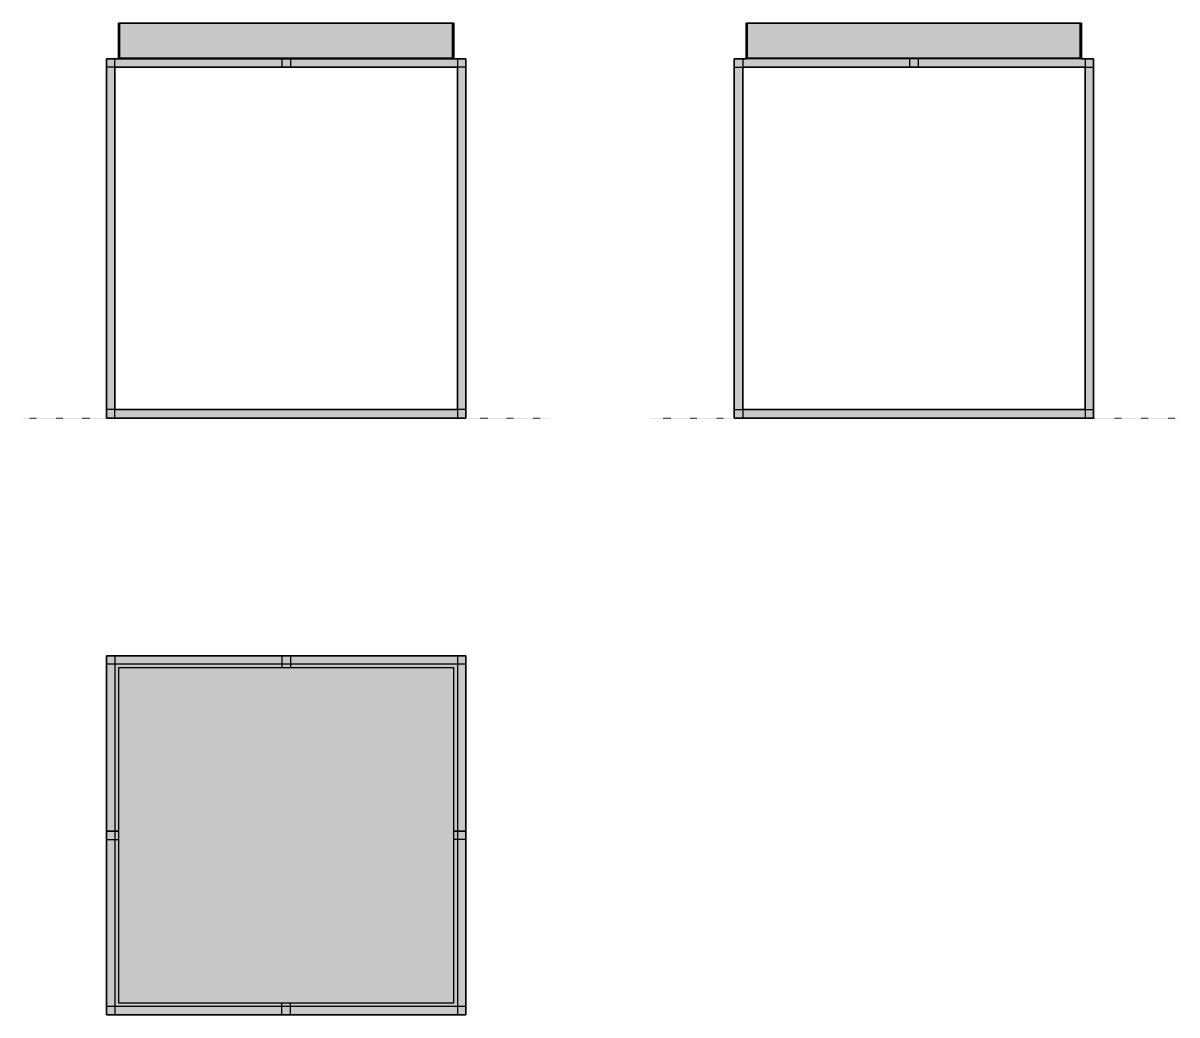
# Model space of a CAD drawing. Header units: millimetres. Extents: x 0 to 1285, y -665 to 440.
import ezdxf

# ---------------------------------------------------------------- set-up
doc = ezdxf.new("R2010")
doc.units = ezdxf.units.MM
doc.linetypes.add('Dots', pattern=[1, 0, -1])
doc.layers.add('Blocks', color=7, linetype='Continuous')
doc.layers.add('Blocks$Fill', color=7, linetype='Continuous', true_color=0xffffff)
for name, color, linetype, lineweight, true_color in [('Blocks$Inner', 7, 'Continuous', 25, 0x007f00), ('Blocks$Outline', 7, 'Continuous', 35, 0xff3f3f), ('Groud', 7, 'Dots', 25, 0x243775)]:
    doc.layers.add(name, color=color, linetype=linetype, lineweight=lineweight, true_color=true_color)

# ---------------------------------------------------------------- blocks, each defined once
blk = doc.blocks.new('Tray Coffee Table Top')
at = {"layer": 'Blocks$Fill'}
blk.add_hatch(color=256, dxfattribs=at).paths.add_polyline_path([(200, 204.7), (400, 204.7), (400, -195.3), (200, -195.3), (0, -195.3), (0, 204.7), (195.3, 204.7)], flags=0)
at = {"layer": 'Blocks$Inner'}
for p, q in [((9.3, 204.7), (9.3, -195.3)), ((204.7, 204.7), (204.7, 191.3)), ((390.7, 204.7), (390.7, -195.3)), ((0, 0), (13.3, 0)), ((400, 0), (386.7, 0)), ((195.3, -195.3), (195.3, -182)), ((204.7, -195.3), (204.7, -182))]:
    blk.add_line(p, q, dxfattribs=at)
for points in [[(200, 204.7), (0, 204.7), (0, -195.3), (200, -195.3), (400, -195.3), (400, 204.7), (200, 204.7), (195.3, 204.7), (195.3, 191.3)], [(400, 195.3), (200, 195.3), (0, 195.3)], [(400, -186), (390.7, -186), (200, -186), (9.3, -186), (0, -186)]]:
    blk.add_lwpolyline(points, dxfattribs=at)
blk.add_lwpolyline([(386.7, 191.3), (200, 191.3), (13.3, 191.3), (13.3, -182), (200, -182), (386.7, -182)], close=True, dxfattribs=at)
for points in [[(0, 9.3, 0), (13.3, 9.3, 0)], [(400, 9.3, 0), (386.7, 9.3, 0)]]:
    blk.add_polyline3d(points, close=True, dxfattribs=at)
at = {"layer": 'Blocks$Outline'}
for points in [[(0, -195.3), (0, 204.7)], [(0, 204.7), (195.3, 204.7)], [(195.3, 204.7), (200, 204.7)], [(200, 204.7), (400, 204.7)], [(400, 204.7), (400, -195.3)], [(200, -195.3), (0, -195.3)], [(400, -195.3), (200, -195.3)]]:
    blk.add_lwpolyline(points, dxfattribs=at)
blk = doc.blocks.new('Tray Coffee Table Side')
at = {"layer": 'Blocks$Fill'}
h = blk.add_hatch(color=256, dxfattribs=at)
h.paths.add_polyline_path([(93, 400), (93, 0), (293, 0), (493, 0), (493, 400), (479.7, 400), (479.7, 440), (106.3, 440), (106.3, 400)], flags=0)
h.paths.add_polyline_path([(102.3, 9.3), (102.3, 390.7), (293, 390.7), (483.7, 390.7), (483.7, 9.3), (293, 9.3)], flags=0)
at = {"layer": 'Blocks$Inner'}
for p, q in [((107.7, 400), (107.7, 440)), ((478.3, 400), (478.3, 440)), ((106.3, 401.3), (479.7, 401.3)), ((297.7, 400), (297.7, 390.7)), ((483.7, 400), (483.7, 0))]:
    blk.add_line(p, q, dxfattribs=at)
for points in [[(106.3, 400), (106.3, 440), (479.7, 440), (479.7, 400), (106.3, 400), (102.3, 400), (102.3, 0)], [(293, 400), (288.3, 400), (288.3, 390.7)], [(93, 390.7), (293, 390.7), (493, 390.7)], [(93, 9.3), (102.3, 9.3), (293, 9.3), (483.7, 9.3), (493, 9.3)]]:
    blk.add_lwpolyline(points, dxfattribs=at)
blk.add_lwpolyline([(93, 400), (93, 0), (293, 0), (493, 0), (493, 400), (293, 400)], close=True, dxfattribs=at)
blk.add_polyline3d([(106.3, 400, 0), (106.3, 440, 0)], close=True, dxfattribs=at)
at = {"layer": 'Blocks$Outline'}
for points in [[(479.7, 440), (106.3, 440)], [(106.3, 440), (106.3, 400)], [(479.7, 400), (479.7, 440)], [(93, 400), (93, 0)], [(106.3, 400), (93, 400)], [(493, 400), (479.7, 400)], [(493, 0), (493, 400)], [(102.3, 9.3), (102.3, 390.7)], [(102.3, 390.7), (293, 390.7)], [(293, 390.7), (483.7, 390.7)], [(483.7, 390.7), (483.7, 9.3)], [(93, 0), (293, 0)], [(293, 9.3), (102.3, 9.3)], [(483.7, 9.3), (293, 9.3)], [(293, 0), (493, 0)]]:
    blk.add_lwpolyline(points, dxfattribs=at)
blk = doc.blocks.new('Tray Coffee Table Front')
at = {"layer": 'Blocks$Fill'}
h = blk.add_hatch(color=256, dxfattribs=at)
h.paths.add_polyline_path([(106.3, 440), (479.7, 440), (479.7, 400), (493, 400), (493, 0), (293, 0), (93, 0), (93, 400), (102.3, 400), (106.3, 400)], flags=0)
h.paths.add_polyline_path([(293, 9.3), (483.7, 9.3), (483.7, 390.7), (293, 390.7), (102.3, 390.7), (102.3, 9.3)], flags=0)
at = {"layer": 'Blocks$Inner'}
for p, q in [((107.7, 400), (107.7, 440)), ((478.3, 400), (478.3, 440)), ((106.3, 401.3), (479.7, 401.3)), ((297.7, 400), (297.7, 390.7)), ((483.7, 400), (483.7, 0))]:
    blk.add_line(p, q, dxfattribs=at)
for points in [[(102.3, 0), (102.3, 400), (106.3, 400), (479.7, 400), (479.7, 440), (106.3, 440), (106.3, 400), (106.3, 440), (106.3, 400)], [(293, 400), (93, 400), (93, 0), (293, 0), (493, 0), (493, 400), (293, 400), (288.3, 400), (288.3, 390.7)], [(493, 390.7), (293, 390.7), (93, 390.7)], [(493, 9.3), (483.7, 9.3), (293, 9.3), (102.3, 9.3), (93, 9.3)]]:
    blk.add_lwpolyline(points, dxfattribs=at)
at = {"layer": 'Blocks$Outline'}
for points in [[(106.3, 440), (479.7, 440)], [(106.3, 400), (106.3, 440)], [(479.7, 440), (479.7, 400)], [(93, 0), (93, 400)], [(93, 400), (102.3, 400)], [(102.3, 400), (106.3, 400)], [(479.7, 400), (493, 400)], [(493, 400), (493, 0)], [(293, 390.7), (102.3, 390.7)], [(102.3, 390.7), (102.3, 9.3)], [(483.7, 390.7), (293, 390.7)], [(483.7, 9.3), (483.7, 390.7)], [(293, 0), (93, 0)], [(102.3, 9.3), (293, 9.3)], [(293, 9.3), (483.7, 9.3)], [(493, 0), (293, 0)]]:
    blk.add_lwpolyline(points, dxfattribs=at)

msp = doc.modelspace()

# ---------------------------------------------------------------- linework, layer by layer
at = {"layer": 'Groud'}
for points in [[(0, 0), (586, 0)], [(699.2, 0), (1285.2, 0)]]:
    msp.add_lwpolyline(points, dxfattribs=at)

# ---------------------------------------------------------------- block references
at = {"layer": 'Blocks'}
for name, p in [('Tray Coffee Table Front', (0, 0)), ('Tray Coffee Table Side', (699.2, 0)), ('Tray Coffee Table Top', (93, -469.7))]:
    msp.add_blockref(name, p, dxfattribs=at)

doc.saveas('drawing.dxf')
